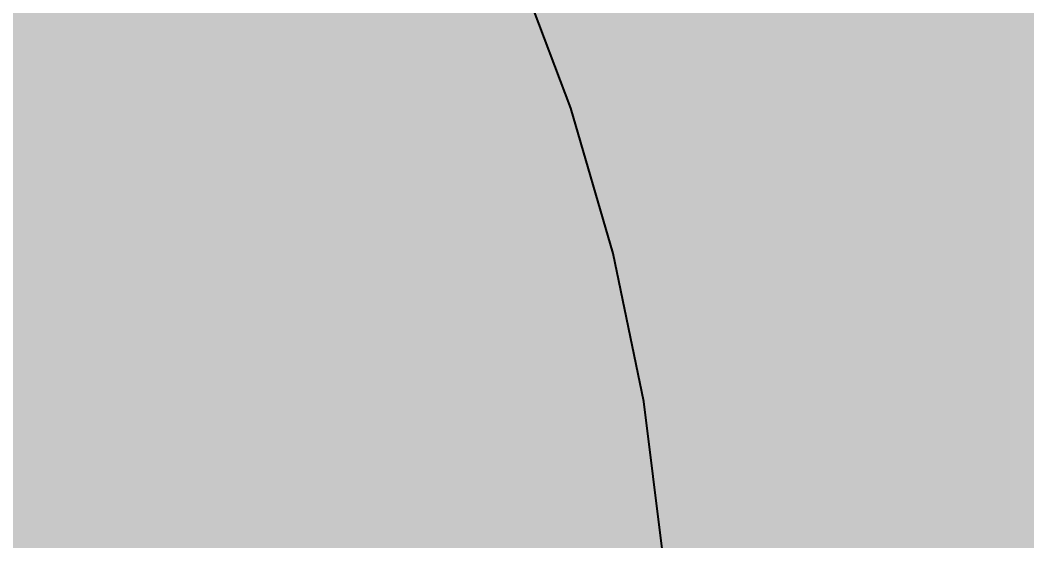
# Model space of a CAD drawing. Extents: x 383425 to 391668, y 6055101 to 6059545.
# Drawn here: x 388400.489 to 388403.098, y 6057596.706 to 6057598.056 of the extents above; entities that cross this region are included whole.
import ezdxf
from ezdxf.enums import TextEntityAlignment as Align

# ---------------------------------------------------------------- set-up
doc = ezdxf.new("R2010")
doc.units = 0
doc.header["$LTSCALE"] = 5
doc.linetypes.add('0', pattern=[1, 1, 0])
for name, color, linetype in [('AS-UNDERLAY-H', 141, 'Continuous'), ('CG-NOTES', 7, 'Continuous'), ('T-BUSH', 110, '0')]:
    doc.layers.add(name, color=color, linetype=linetype)
doc.styles.add('80L', font='ARIALN.TTF', dxfattribs={"height": 10})

# ---------------------------------------------------------------- blocks, each defined once
blk = doc.blocks.new('*U113')
at = {"layer": 'AS-UNDERLAY-H'}
h = blk.add_hatch(color=256, dxfattribs=at)
h.dxf.hatch_style = 1
edge = h.paths.add_edge_path()
edge.add_arc((0, 0), 11, 0, 360)
at = {"layer": 'CG-NOTES', "color": 182}
blk.add_circle((0, 0), 11, dxfattribs=at)
at = {"color": 182, "style": '80L'}
blk.add_attdef('#', text='', height=10, dxfattribs=at).set_placement((0, 0), align=Align.MIDDLE_CENTER)

msp = doc.modelspace()

# ---------------------------------------------------------------- linework, layer by layer
at = {"layer": 'T-BUSH', "flags": 128}
msp.add_lwpolyline([(388590.9242, 6057397.564, 0.75), (388594.3667, 6057402.4782, 0.75), (388594.1332, 6057409.6996, 0.75), (388589.7987, 6057413.8484, 0.75), (388580.4075, 6057422.8376, 0.75), (388576.0731, 6057426.9864, 0.75), (388569.2102, 6057433.5554, 0.75), (388564.8758, 6057437.7042, 0.75), (388555.4845, 6057446.6933, 0.75), (388551.1501, 6057450.8421, 0.75), (388544.2873, 6057457.4111, 0.75), (388539.9529, 6057461.5599, 0.75), (388530.5616, 6057470.5491, 0.75), (388526.2272, 6057474.6979, 0.75), (388519.3643, 6057481.2669, 0.75), (388515.0299, 6057485.4157, 0.75), (388505.6387, 6057494.4048, 0.75), (388501.3042, 6057498.5536, 0.75), (388494.4414, 6057505.1226, 0.75), (388490.107, 6057509.2714, 0.75), (388480.7157, 6057518.2606, 0.75), (388476.3813, 6057522.4094, 0.75), (388469.5184, 6057528.9784, 0.75), (388465.184, 6057533.1272, 0.75), (388455.7928, 6057542.1163, 0.75), (388451.4583, 6057546.2651, 0.75), (388444.5955, 6057552.8341, 0.75), (388440.2611, 6057556.9829, 0.75), (388430.8698, 6057565.9721, 0.75), (388426.5354, 6057570.1209, 0.75), (388419.6726, 6057576.6899, 0.75), (388415.3381, 6057580.8387, 0.75), (388405.9469, 6057589.8278, 0.75), (388401.6125, 6057593.9766, 0.75), (388394.7496, 6057600.5456, 0.75), (388390.4152, 6057604.6944, 0.75), (388380.9606, 6057613.6169, 0.75), (388376.5917, 6057617.7293, 0.75), (388369.6742, 6057624.2407, 0.75), (388365.3053, 6057628.3532, 0.75), (388355.658, 6057637.0605, 0.75), (388351.0784, 6057640.9371, 0.75), (388343.8274, 6057647.0749, 0.75), (388339.2478, 6057650.9514, 0.75), (388329.3254, 6057659.3505, 0.75), (388324.7458, 6057663.227, 0.75), (388317.4948, 6057669.3649, 0.75), (388312.9152, 6057673.2414, 0.75), (388302.9928, 6057681.6405, 0.75), (388298.4132, 6057685.517, 0.75), (388291.1622, 6057691.6548, 0.75), (388286.5826, 6057695.5314, 0.75), (388276.6601, 6057703.9305, 0.75), (388272.0806, 6057707.807, 0.75), (388264.8295, 6057713.9448, 0.75), (388260.25, 6057717.8213, 0.75), (388250.3275, 6057726.2205, 0.75), (388245.7479, 6057730.097, 0.75), (388238.4969, 6057736.2348, 0.75), (388233.9173, 6057740.1113, 0.75), (388223.9949, 6057748.5104, 0.75), (388219.4153, 6057752.387, 0.75), (388212.1643, 6057758.5248, 0.75), (388207.5847, 6057762.4013, 0.75), (388197.6623, 6057770.8004, 0.75), (388193.0827, 6057774.6769, 0.75), (388185.8317, 6057780.8148, 0.75), (388181.2521, 6057784.6913, 0.75), (388171.3297, 6057793.0904, 0.75), (388166.7501, 6057796.9669, 0.75), (388159.4991, 6057803.1048, 0.75), (388154.9195, 6057806.9813, 0.75), (388144.9971, 6057815.3804, 0.75), (388140.4175, 6057819.2569, 0.75), (388132.6663, 6057825.8181, 0.75)], format="xyb", dxfattribs=at)

# ---------------------------------------------------------------- block references
at = {"layer": 'CG-NOTES'}
msp.add_blockref('*U113', (388406.7496, 6057600.6762), dxfattribs=at).add_auto_attribs({'#': '264'})

doc.saveas('drawing.dxf')
